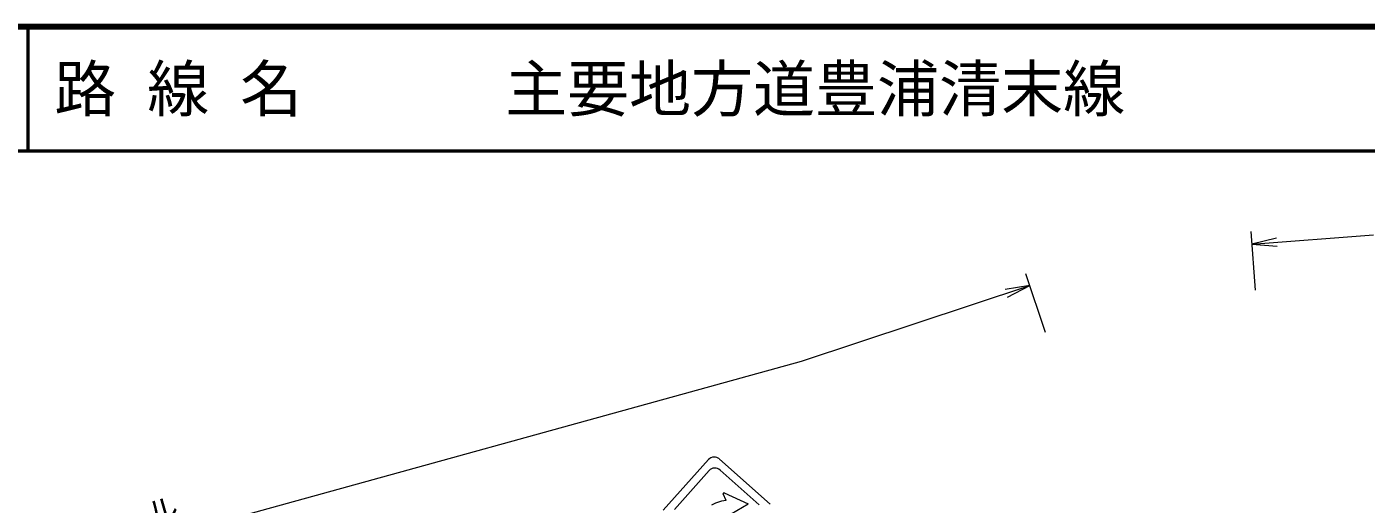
# Model space of a CAD drawing. Units: millimetres, scale not verified. Extents: x 40000 to 680000, y 20000 to 380000.
# Drawn here: x 178164 to 286182, y 341502 to 380000 of the extents above; entities that cross this region are included whole.
import ezdxf
from ezdxf.enums import TextEntityAlignment as Align

# ---------------------------------------------------------------- set-up
doc = ezdxf.new("R2010")
doc.units = ezdxf.units.MM
doc.header["$LTSCALE"] = 1000
for name, color, linetype, lineweight in [('M-STR-HTXT', 7, 'Continuous', 13), ('M-STR-STRC', 7, 'Continuous', 13), ('M-TTL', 2, 'Continuous', 140), ('M-TTL-LINE', 7, 'Continuous', 50)]:
    doc.layers.add(name, color=color, linetype=linetype, lineweight=lineweight)
doc.layers.add('M-TTL-TXT', color=7, linetype='Continuous')
doc.styles.add('ＭＳ ゴシック', font='')
doc.styles.get('ＭＳ ゴシック').set_extended_font_data('MS Gothic')

# ---------------------------------------------------------------- blocks, each defined once
blk = doc.blocks.new('open_arrow')
at = {"color": 0, "linetype": 'Continuous', "lineweight": -2}
blk.add_lwpolyline([(7.5, 1.25), (0, 0), (7.5, -1.25)], dxfattribs=at)

msp = doc.modelspace()

# ---------------------------------------------------------------- linework, layer by layer
at = {"layer": 'M-STR-HTXT'}
for p, q in [((277248, 358757), (276897, 363481)), ((276971, 362484), (286761, 363211)), ((260317, 355337), (258745, 360082)), ((240651, 353033), (259060, 359133)), ((106023, 315886), (240651, 353033))]:
    msp.add_line(p, q, dxfattribs=at)
at = {"layer": 'M-STR-STRC'}
for p, q in [((233142, 345098), (229496, 341026)), ((234031, 345147), (238104, 341502)), ((233191, 344208), (230386, 341075)), ((237214, 341452), (234081, 344257)), ((233708, 341597), (233372, 341425)), ((234189, 341746), (233708, 341597)), ((234563, 341795), (234189, 341746)), ((234563, 341795), (234326, 342334)), ((234410, 342417), (236344, 341540)), ((234519, 340456), (236344, 341540))]:
    msp.add_line(p, q, dxfattribs=at)
for centre, radius, start, end in [((233611, 344678), 630, 48.1653, 138.1653), ((233660, 343788), 630, 48.1653, 138.16545), ((234384, 342360), 63, 65.61247, 203.72133)]:
    msp.add_arc(centre, radius, start, end, dxfattribs=at)
at = {"layer": 'M-TTL'}
msp.add_line((680000, 380000), (40000, 380000), dxfattribs=at)
at = {"layer": 'M-TTL-LINE'}
for p, q in [((178250, 380000), (178250, 370000)), ((40000, 370000), (680000, 370000))]:
    msp.add_line(p, q, dxfattribs=at)

# ---------------------------------------------------------------- block references
at = {"layer": 'M-STR-HTXT', "xscale": 267, "yscale": 267}
for p, rotation in [((276971, 362484), 4.3), ((259060, 359133), 198.3)]:
    msp.add_blockref('open_arrow', p, dxfattribs=dict(at, rotation=rotation))

# ---------------------------------------------------------------- texts
at = {"layer": 'M-STR-HTXT', "insert": (182141, 338945), "char_height": 1833, "attachment_point": 5, "rotation": 15.792, "style": 'ＭＳ ゴシック'}
msp.add_mtext('\\T1.2;ガードレール', dxfattribs=at)
at = {"layer": 'M-TTL-TXT', "style": 'ＭＳ ゴシック'}
for s, p in [('路 線 名', (180380, 375000)), ('主要地方道豊浦清末線', (216734, 375000))]:
    msp.add_text(s, height=3666, dxfattribs=at).set_placement(p, align=Align.MIDDLE_LEFT)

doc.saveas('drawing.dxf')
